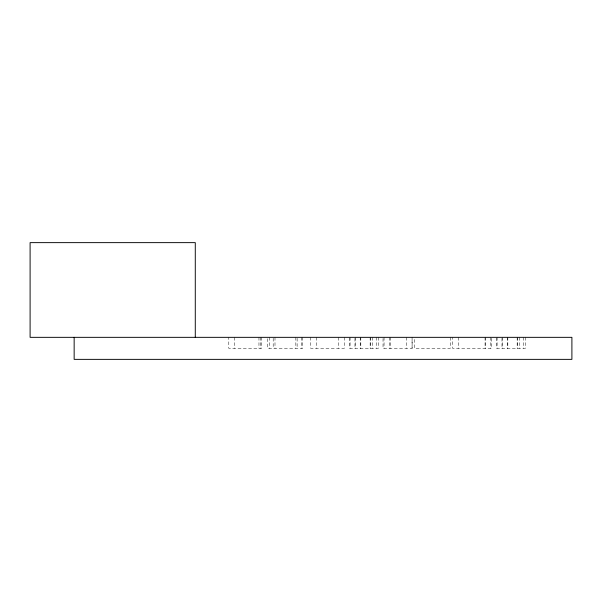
<?xml version="1.0" encoding="UTF-8"?>
<svg xmlns="http://www.w3.org/2000/svg" width="602" height="602" viewBox="0 0 602 602"><rect width="100%" height="100%" fill="white"/><g stroke="black" fill="none" stroke-linecap="round" stroke-linejoin="round"><path stroke-width="0.45" stroke-dasharray="3.01 2.26" d="M412.069 348.355L412.069 337.338L412.129 348.355L383.03 348.355L383.03 337.338M525.388 337.338L525.388 348.355L496.56 348.355L496.56 337.338M523.228 337.338L523.228 348.355M519.654 337.338L519.654 348.355M517.667 337.338L517.667 348.355M517.163 337.338L517.163 348.355M507.825 337.338L507.825 348.355M507.223 337.338L507.223 348.355M502.504 337.338L502.504 348.355M501.97 338.256L501.97 348.355M497.101 337.338L497.101 348.355M491.548 338.256L491.548 348.355L452.644 348.355L452.636 337.338M490.796 337.338L490.796 348.355M485.724 337.338L485.724 348.355M485.061 337.338L485.061 348.355M458.641 337.338L458.641 348.355M450.258 337.338L450.258 348.355L414.439 348.355L414.439 337.338M406.516 337.338L406.516 348.355M390.54 337.338L390.54 348.355M389.607 337.338L389.607 348.355M384.053 337.338L384.053 348.355M378.38 337.338L378.38 348.355L349.551 348.355L349.551 337.338M376.22 337.338L376.22 348.355M372.646 337.338L372.646 348.355M370.659 337.338L370.659 348.355M370.147 337.338L370.147 348.355M360.816 337.338L360.816 348.355M360.214 337.338L360.214 348.355M355.496 337.338L355.496 348.355M354.954 338.256L354.954 348.355M350.093 337.338L350.093 348.355M344.299 337.338L344.299 348.355L310.7 348.355L310.7 337.338M338.294 337.338L338.294 348.355M316.524 337.338L316.524 348.355M302.738 337.338L302.738 348.355L267.702 348.355L267.702 337.338M301.421 337.338L301.421 348.355M297.125 338.256L297.125 348.355M295.838 337.338L295.838 348.355M274.994 337.338L274.994 348.355M273.195 338.256L273.195 348.355M269.38 337.338L269.38 348.355M261.637 337.338L261.637 348.355L228.79 348.355L228.79 337.338M260.613 337.338L260.613 348.355M258.965 337.338L258.965 348.355M234.614 337.338L234.614 348.355"/><path stroke-width="0.9" d="M195.281 337.338L195.281 242.636L30.1 242.636L30.1 337.338L571.9 337.338L571.9 359.364L74.151 359.364L74.151 337.338"/></g></svg>
